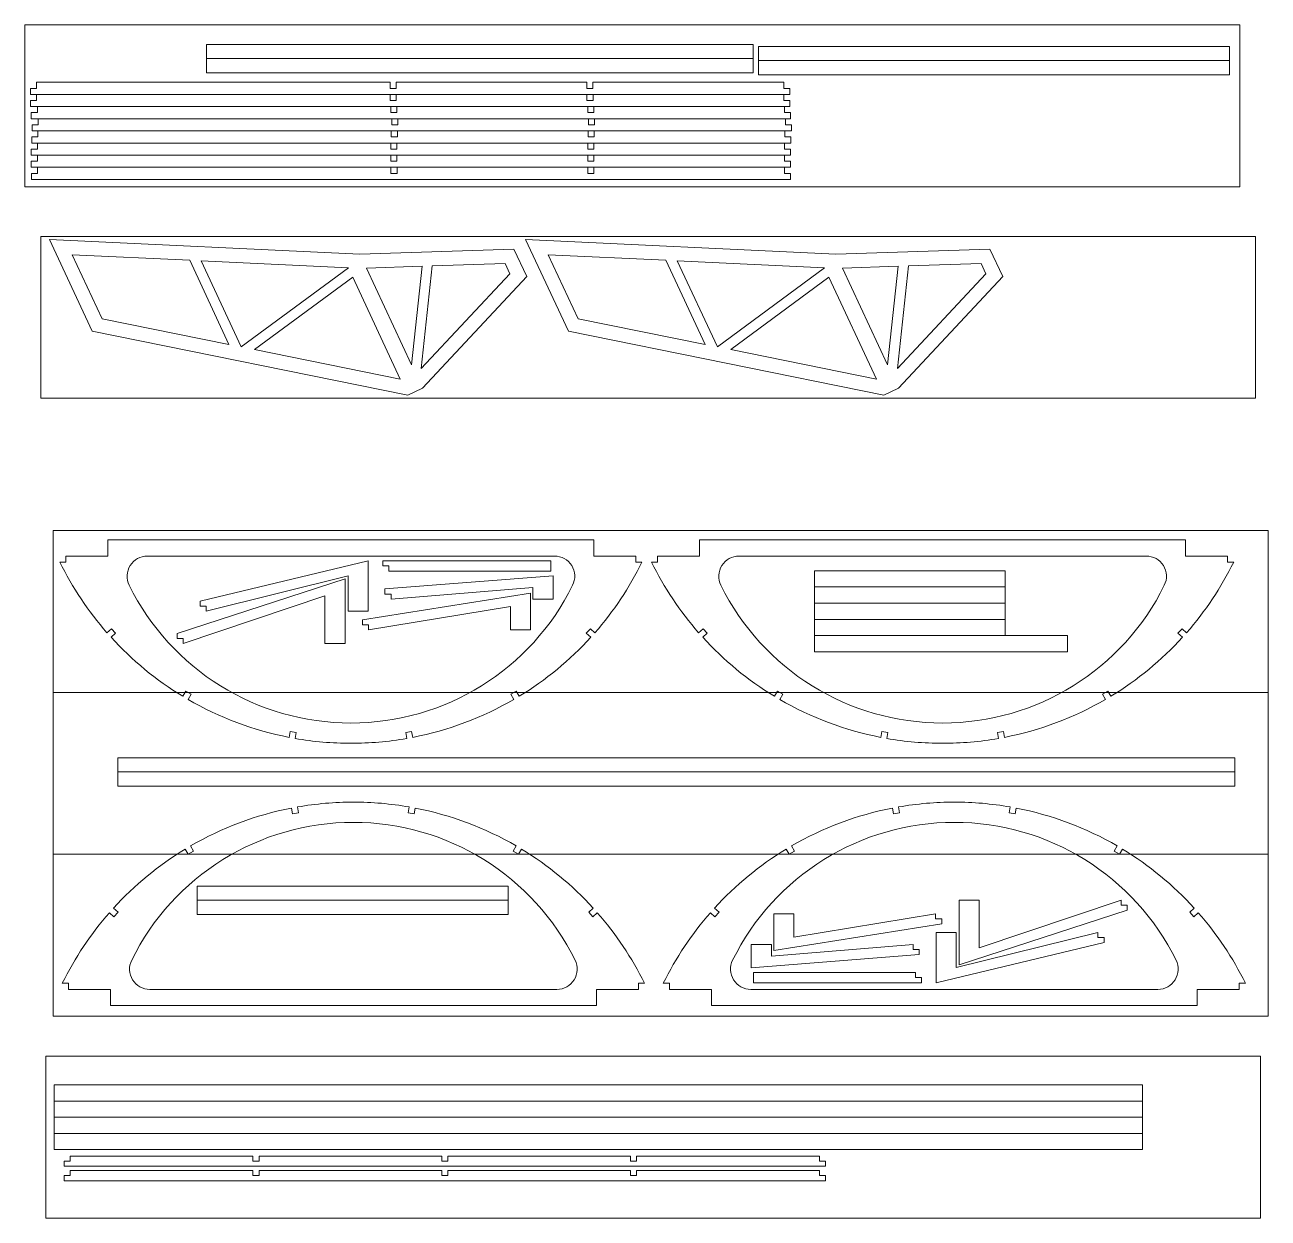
# Model space of a CAD drawing. Header units: millimetres. Extents: x 397 to 2266, y 265 to 907.
# Drawn here: x 1652 to 2266, y 301 to 891 of the extents above; entities that cross this region are included whole.
import ezdxf

# ---------------------------------------------------------------- set-up
doc = ezdxf.new("R2010")
doc.units = ezdxf.units.MM

msp = doc.modelspace()

# ---------------------------------------------------------------- linework, layer by layer
at = {"color": 7, "linetype": 'Continuous', "lineweight": 0}
for p, q in [((2011.86, 881.07), (1741.95, 881.07)), ((1741.95, 881.07), (1741.95, 874.07)), ((2011.86, 874.07), (2011.86, 881.07)), ((2247.21, 880.05), (2014.55, 880.05)), ((2014.55, 880.05), (2014.55, 873.05)), ((2247.21, 873.05), (2247.21, 880.05)), ((1741.95, 874.07), (2011.86, 874.07)), ((2011.86, 874.07), (1741.95, 874.07)), ((1741.95, 874.07), (1741.95, 867.07)), ((2011.86, 867.07), (2011.86, 874.07)), ((2014.55, 873.05), (2247.21, 873.05)), ((2247.21, 873.05), (2014.55, 873.05)), ((2014.55, 873.05), (2014.55, 866.05)), ((2247.21, 866.05), (2247.21, 873.05)), ((1741.95, 867.07), (2011.86, 867.07)), ((2014.55, 866.05), (2247.21, 866.05)), ((1832.61, 862.34), (1658.01, 862.34)), ((1658.01, 862.34), (1658.01, 859.34)), ((1832.61, 859.34), (1832.61, 862.34)), ((1929.81, 862.34), (1835.61, 862.34)), ((1835.61, 862.34), (1835.61, 859.34)), ((1929.81, 859.34), (1929.81, 862.34)), ((2027.01, 862.34), (1932.81, 862.34)), ((1932.81, 862.34), (1932.81, 859.34)), ((2027.01, 859.34), (2027.01, 862.34)), ((1658.01, 859.34), (1655.01, 859.34)), ((1655.01, 859.34), (1655.01, 856.34)), ((1655.01, 856.34), (2030.01, 856.34)), ((1832.65, 856.34), (1658.05, 856.34)), ((1658.05, 856.34), (1658.05, 853.34)), ((1835.61, 859.34), (1832.61, 859.34)), ((1832.65, 853.34), (1832.65, 856.34)), ((1929.85, 856.34), (1835.65, 856.34)), ((1835.65, 856.34), (1835.65, 853.34)), ((1932.81, 859.34), (1929.81, 859.34)), ((1929.85, 853.34), (1929.85, 856.34)), ((2027.05, 856.34), (1932.85, 856.34)), ((1932.85, 856.34), (1932.85, 853.34)), ((2030.01, 859.34), (2027.01, 859.34)), ((2027.05, 853.34), (2027.05, 856.34)), ((2030.01, 856.34), (2030.01, 859.34)), ((1658.05, 853.34), (1655.05, 853.34)), ((1655.05, 853.34), (1655.05, 850.34)), ((1655.05, 850.34), (2030.05, 850.34)), ((1833.01, 850.34), (1658.41, 850.34)), ((1658.41, 850.34), (1658.41, 847.34)), ((1835.65, 853.34), (1832.65, 853.34)), ((1833.01, 847.34), (1833.01, 850.34)), ((1930.21, 850.34), (1836.01, 850.34)), ((1836.01, 850.34), (1836.01, 847.34)), ((1932.85, 853.34), (1929.85, 853.34)), ((1930.21, 847.34), (1930.21, 850.34)), ((2027.41, 850.34), (1933.21, 850.34)), ((1933.21, 850.34), (1933.21, 847.34)), ((2030.05, 853.34), (2027.05, 853.34)), ((2027.41, 847.34), (2027.41, 850.34)), ((2030.05, 850.34), (2030.05, 853.34)), ((1658.41, 847.34), (1655.41, 847.34)), ((1655.41, 847.34), (1655.41, 844.34)), ((1655.41, 844.34), (2030.41, 844.34)), ((1658.85, 841.34), (1655.85, 841.34)), ((1655.85, 841.34), (1655.85, 838.34)), ((1833.45, 844.34), (1658.85, 844.34)), ((1658.85, 844.34), (1658.85, 841.34)), ((1836.01, 847.34), (1833.01, 847.34)), ((1833.45, 841.34), (1833.45, 844.34)), ((1836.45, 841.34), (1833.45, 841.34)), ((1930.65, 844.34), (1836.45, 844.34)), ((1836.45, 844.34), (1836.45, 841.34)), ((1933.21, 847.34), (1930.21, 847.34)), ((1930.65, 841.34), (1930.65, 844.34)), ((1933.65, 841.34), (1930.65, 841.34)), ((2027.85, 844.34), (1933.65, 844.34)), ((1933.65, 844.34), (1933.65, 841.34)), ((2030.41, 847.34), (2027.41, 847.34)), ((2027.85, 841.34), (2027.85, 844.34)), ((2030.85, 841.34), (2027.85, 841.34)), ((2030.41, 844.34), (2030.41, 847.34)), ((2030.85, 838.34), (2030.85, 841.34)), ((1658.62, 835.34), (1655.62, 835.34)), ((1655.62, 835.34), (1655.62, 832.34)), ((1655.85, 838.34), (2030.85, 838.34)), ((1833.22, 838.34), (1658.62, 838.34)), ((1658.62, 838.34), (1658.62, 835.34)), ((1833.22, 835.34), (1833.22, 838.34)), ((1836.22, 835.34), (1833.22, 835.34)), ((1930.42, 838.34), (1836.22, 838.34)), ((1836.22, 838.34), (1836.22, 835.34)), ((1930.42, 835.34), (1930.42, 838.34)), ((1933.42, 835.34), (1930.42, 835.34)), ((2027.62, 838.34), (1933.42, 838.34)), ((1933.42, 838.34), (1933.42, 835.34)), ((2027.62, 835.34), (2027.62, 838.34)), ((2030.62, 835.34), (2027.62, 835.34)), ((2030.62, 832.34), (2030.62, 835.34)), ((1658.41, 829.34), (1655.41, 829.34)), ((1655.41, 829.34), (1655.41, 826.34)), ((1655.62, 832.34), (2030.62, 832.34)), ((1833.01, 832.34), (1658.41, 832.34)), ((1658.41, 832.34), (1658.41, 829.34)), ((1833.01, 829.34), (1833.01, 832.34)), ((1836.01, 829.34), (1833.01, 829.34)), ((1930.21, 832.34), (1836.01, 832.34)), ((1836.01, 832.34), (1836.01, 829.34)), ((1930.21, 829.34), (1930.21, 832.34)), ((1933.21, 829.34), (1930.21, 829.34)), ((2027.41, 832.34), (1933.21, 832.34)), ((1933.21, 832.34), (1933.21, 829.34)), ((2027.41, 829.34), (2027.41, 832.34)), ((2030.41, 829.34), (2027.41, 829.34)), ((2030.41, 826.34), (2030.41, 829.34)), ((1655.41, 826.34), (2030.41, 826.34)), ((1658.42, 823.34), (1655.42, 823.34)), ((1655.42, 823.34), (1655.42, 820.34)), ((1833.02, 826.34), (1658.42, 826.34)), ((1658.42, 826.34), (1658.42, 823.34)), ((1833.02, 823.34), (1833.02, 826.34)), ((1836.02, 823.34), (1833.02, 823.34)), ((1930.22, 826.34), (1836.02, 826.34)), ((1836.02, 826.34), (1836.02, 823.34)), ((1930.22, 823.34), (1930.22, 826.34)), ((1933.22, 823.34), (1930.22, 823.34)), ((2027.42, 826.34), (1933.22, 826.34)), ((1933.22, 826.34), (1933.22, 823.34)), ((2027.42, 823.34), (2027.42, 826.34)), ((2030.42, 823.34), (2027.42, 823.34)), ((2030.42, 820.34), (2030.42, 823.34)), ((1655.42, 820.34), (2030.42, 820.34)), ((1658.44, 817.34), (1655.44, 817.34)), ((1655.44, 817.34), (1655.44, 814.34)), ((1833.04, 820.34), (1658.44, 820.34)), ((1658.44, 820.34), (1658.44, 817.34)), ((1833.04, 817.34), (1833.04, 820.34)), ((1836.04, 817.34), (1833.04, 817.34)), ((1930.24, 820.34), (1836.04, 820.34)), ((1836.04, 820.34), (1836.04, 817.34)), ((1930.24, 817.34), (1930.24, 820.34)), ((1933.24, 817.34), (1930.24, 817.34)), ((2027.44, 820.34), (1933.24, 820.34)), ((1933.24, 820.34), (1933.24, 817.34)), ((2027.44, 817.34), (2027.44, 820.34)), ((2030.44, 817.34), (2027.44, 817.34)), ((2030.44, 814.34), (2030.44, 817.34)), ((1655.44, 814.34), (2030.44, 814.34)), ((1817.7, 777.46), (1664.37, 784.66)), ((1664.37, 784.66), (1685.5, 739.35)), ((1893.76, 779.98), (1817.7, 777.46)), ((1900.1, 766.39), (1893.76, 779.98)), ((2052.84, 777.46), (1899.52, 784.66)), ((1899.52, 784.66), (1920.65, 739.35)), ((2128.9, 779.98), (2052.84, 777.46)), ((2135.24, 766.39), (2128.9, 779.98)), ((1690.35, 745.51), (1675.61, 777.13)), ((1675.61, 777.13), (1733.64, 774.4)), ((1753.02, 732.84), (1733.64, 774.4)), ((1739.28, 774.14), (1812.01, 770.72)), ((1759.11, 731.61), (1739.28, 774.14)), ((1925.5, 745.51), (1910.75, 777.13)), ((1910.75, 777.13), (1968.79, 774.4)), ((1988.17, 732.84), (1968.79, 774.4)), ((1974.43, 774.14), (2047.16, 770.72)), ((1994.26, 731.61), (1974.43, 774.14)), ((1759.11, 731.61), (1812.01, 770.72)), ((1820.91, 770.56), (1848.4, 771.47)), ((1843.2, 722.77), (1820.91, 770.56)), ((1843.2, 722.77), (1848.4, 771.47)), ((1848.03, 720.89), (1853.45, 771.64)), ((1891.76, 767.71), (1848.03, 720.89)), ((1853.45, 771.64), (1889.37, 772.83)), ((1889.37, 772.83), (1891.76, 767.71)), ((1994.26, 731.61), (2047.16, 770.72)), ((2056.06, 770.56), (2083.54, 771.47)), ((2078.34, 722.77), (2056.06, 770.56)), ((2078.34, 722.77), (2083.54, 771.47)), ((2083.17, 720.89), (2088.59, 771.64)), ((2126.9, 767.71), (2083.17, 720.89)), ((2088.59, 771.64), (2124.51, 772.83)), ((2124.51, 772.83), (2126.9, 767.71)), ((1814.17, 766.1), (1765.72, 730.27)), ((1814.17, 766.1), (1837.65, 715.74)), ((1814.17, 766.1), (1837.65, 715.74)), ((1848.58, 711.23), (1900.1, 766.39)), ((2049.31, 766.1), (2000.86, 730.27)), ((2049.31, 766.1), (2072.8, 715.74)), ((2049.31, 766.1), (2072.8, 715.74)), ((2083.72, 711.23), (2135.24, 766.39)), ((1753.02, 732.84), (1690.35, 745.51)), ((1988.17, 732.84), (1925.5, 745.51)), ((1685.5, 739.35), (1841.33, 707.85)), ((1920.65, 739.35), (2076.47, 707.85)), ((1837.65, 715.74), (1765.72, 730.27)), ((2072.8, 715.74), (2000.86, 730.27)), ((1841.33, 707.85), (1848.58, 711.23)), ((2076.47, 707.85), (2083.72, 711.23)), ((1813.28, 636.33), (1693.28, 636.33)), ((1693.28, 636.33), (1693.28, 628.33)), ((1933.28, 636.33), (1813.28, 636.33)), ((1933.28, 628.33), (1933.28, 636.33)), ((2105.51, 636.33), (1985.51, 636.33)), ((1985.51, 636.33), (1985.51, 628.33)), ((2225.51, 636.33), (2105.51, 636.33)), ((2225.51, 628.33), (2225.51, 636.33)), ((1693.28, 628.33), (1672.53, 628.33)), ((1672.53, 628.33), (1672.53, 625.33)), ((1712.75, 628.33), (1813.28, 628.33)), ((1813.28, 628.33), (1913.81, 628.33)), ((1954.03, 628.33), (1933.28, 628.33)), ((1954.03, 625.33), (1954.03, 628.33)), ((1985.51, 628.33), (1964.76, 628.33)), ((1964.76, 628.33), (1964.76, 625.33)), ((2004.98, 628.33), (2105.51, 628.33)), ((2105.51, 628.33), (2206.04, 628.33)), ((2246.26, 628.33), (2225.51, 628.33)), ((2246.26, 625.33), (2246.26, 628.33)), ((1672.53, 625.33), (1669.53, 625.33)), ((1738.85, 606.06), (1821.85, 625.98)), ((1821.85, 601.06), (1821.85, 625.98)), ((1828.98, 625.92), (1828.98, 623.42)), ((1911.98, 625.92), (1828.98, 625.92)), ((1828.98, 623.42), (1831.98, 623.42)), ((1831.98, 623.42), (1831.98, 620.92)), ((1831.98, 620.92), (1911.98, 620.92)), ((1911.98, 620.92), (1911.98, 625.92)), ((1957.03, 625.33), (1954.03, 625.33)), ((1964.76, 625.33), (1961.76, 625.33)), ((2136.35, 621.06), (2042.15, 621.06)), ((2042.15, 621.06), (2042.15, 613.06)), ((2136.35, 613.06), (2136.35, 621.06)), ((2249.26, 625.33), (2246.26, 625.33)), ((1727.46, 590.07), (1810.46, 617.04)), ((1811.85, 618.49), (1741.85, 601.06)), ((1810.46, 590.07), (1810.46, 617.04)), ((1810.46, 617.04), (1810.46, 612.04)), ((1811.85, 601.06), (1811.85, 618.49)), ((1830.1, 612.06), (1913.1, 618.59)), ((1913.1, 607.06), (1913.1, 618.59)), ((1913.1, 618.59), (1913.1, 613.59)), ((1800.46, 608.67), (1730.46, 585.07)), ((1800.46, 585.07), (1800.46, 608.67)), ((1819.01, 596.85), (1902.01, 609.99)), ((1830.1, 612.06), (1830.1, 609.56)), ((1830.1, 609.56), (1833.1, 609.56)), ((1903.1, 612.78), (1833.1, 607.06)), ((1833.1, 609.56), (1833.1, 607.06)), ((1902.01, 596.85), (1902.01, 609.99)), ((1902.01, 609.99), (1902.01, 604.99)), ((1903.1, 607.06), (1903.1, 612.78)), ((2042.15, 613.06), (2136.35, 613.06)), ((2136.35, 613.06), (2042.15, 613.06)), ((2042.15, 613.06), (2042.15, 605.06)), ((2136.35, 605.06), (2136.35, 613.06)), ((1738.85, 606.06), (1738.85, 603.56)), ((1738.85, 603.56), (1741.85, 603.56)), ((1741.85, 603.56), (1741.85, 601.06)), ((1892.01, 603.35), (1822.01, 591.85)), ((1892.01, 591.85), (1892.01, 603.35)), ((1903.1, 607.06), (1913.1, 607.06)), ((2042.15, 605.06), (2136.35, 605.06)), ((2136.35, 605.06), (2042.15, 605.06)), ((2042.15, 605.06), (2042.15, 597.06)), ((2136.35, 597.06), (2136.35, 605.06)), ((1811.85, 601.06), (1821.85, 601.06)), ((1819.01, 596.85), (1819.01, 594.35)), ((1902.01, 591.85), (1902.01, 596.85)), ((2042.15, 597.06), (2136.35, 597.06)), ((2136.35, 597.06), (2042.15, 597.06)), ((2042.15, 597.06), (2042.15, 589.06)), ((2136.35, 589.06), (2136.35, 597.06)), ((1692.79, 590.46), (1695.02, 592.41)), ((1697.04, 590.2), (1694.83, 588.18)), ((1695.02, 592.41), (1697.04, 590.2)), ((1727.46, 590.07), (1727.46, 587.57)), ((1810.46, 585.07), (1810.46, 590.07)), ((1819.01, 594.35), (1822.01, 594.35)), ((1822.01, 594.35), (1822.01, 591.85)), ((1892.01, 591.85), (1902.01, 591.85)), ((1929.52, 590.2), (1931.54, 592.41)), ((1931.73, 588.18), (1929.52, 590.2)), ((1931.54, 592.41), (1933.77, 590.46)), ((1985.02, 590.46), (1987.25, 592.41)), ((1989.27, 590.2), (1987.06, 588.18)), ((1987.25, 592.41), (1989.27, 590.2)), ((2221.75, 590.2), (2223.76, 592.41)), ((2223.96, 588.18), (2221.75, 590.2)), ((2223.76, 592.41), (2226, 590.46)), ((1727.46, 587.57), (1730.46, 587.57)), ((1730.46, 587.57), (1730.46, 585.07)), ((1800.46, 585.07), (1810.46, 585.07)), ((2042.15, 589.06), (2136.35, 589.06)), ((2167.15, 589.06), (2042.15, 589.06)), ((2042.15, 589.06), (2042.15, 581.06)), ((2167.15, 581.06), (2167.15, 589.06)), ((2042.15, 581.06), (2167.15, 581.06)), ((1730.19, 559.06), (1731.73, 561.6)), ((1731.73, 561.6), (1734.33, 560.09)), ((1734.33, 560.09), (1732.82, 557.5)), ((1892.23, 560.09), (1894.83, 561.6)), ((1893.74, 557.5), (1892.23, 560.09)), ((1894.83, 561.6), (1896.37, 559.06)), ((2022.42, 559.06), (2023.96, 561.6)), ((2023.96, 561.6), (2026.56, 560.09)), ((2026.56, 560.09), (2025.05, 557.5)), ((2184.46, 560.09), (2187.06, 561.6)), ((2185.97, 557.5), (2184.46, 560.09)), ((2187.06, 561.6), (2188.6, 559.06)), ((1782.72, 538.77), (1783.29, 541.69)), ((1783.29, 541.69), (1786.24, 541.17)), ((1786.24, 541.17), (1785.73, 538.21)), ((1840.31, 541.17), (1843.27, 541.69)), ((1840.83, 538.21), (1840.31, 541.17)), ((1843.27, 541.69), (1843.84, 538.77)), ((2074.95, 538.77), (2075.52, 541.69)), ((2075.52, 541.69), (2078.47, 541.17)), ((2078.47, 541.17), (2077.96, 538.21)), ((2132.54, 541.17), (2135.5, 541.69)), ((2133.06, 538.21), (2132.54, 541.17)), ((2135.5, 541.69), (2136.07, 538.77)), ((1698.09, 528.72, 0.05), (1698.09, 521.72, 0.05)), ((1770.68, 528.72, 0.05), (1698.09, 528.72, 0.05)), ((2249.81, 528.72, 0.05), (1770.68, 528.72, 0.05)), ((2249.81, 521.72, 0.05), (2249.81, 528.72, 0.05)), ((1698.09, 521.72, 0.05), (1698.09, 514.72, 0.05)), ((1770.68, 521.72, 0.05), (1698.09, 521.72, 0.05)), ((1698.09, 521.72, 0.05), (2249.81, 521.72, 0.05)), ((2249.81, 521.72, 0.05), (1770.68, 521.72, 0.05)), ((2249.81, 514.72, 0.05), (2249.81, 521.72, 0.05)), ((1698.09, 514.72, 0.05), (2249.81, 514.72, 0.05)), ((1784.49, 500.92), (1783.92, 503.84)), ((1786.93, 504.39), (1787.45, 501.43)), ((1841.52, 501.43), (1842.03, 504.39)), ((1845.04, 503.84), (1844.47, 500.92)), ((2081.31, 500.92), (2080.74, 503.84)), ((2083.75, 504.39), (2084.27, 501.43)), ((2138.34, 501.43), (2138.85, 504.39)), ((2141.86, 503.84), (2141.29, 500.92)), ((1787.45, 501.43), (1784.49, 500.92)), ((1844.47, 500.92), (1841.52, 501.43)), ((2084.27, 501.43), (2081.31, 500.92)), ((2141.29, 500.92), (2138.34, 501.43)), ((1734.02, 485.11), (1735.53, 482.51)), ((1893.43, 482.51), (1894.94, 485.11)), ((2030.84, 485.11), (2032.35, 482.51)), ((2190.25, 482.51), (2191.76, 485.11)), ((1732.93, 481), (1731.39, 483.54)), ((1735.53, 482.51), (1732.93, 481)), ((1896.03, 481), (1893.43, 482.51)), ((1897.57, 483.54), (1896.03, 481)), ((2029.76, 481), (2028.21, 483.54)), ((2032.35, 482.51), (2029.76, 481)), ((2192.85, 481), (2190.25, 482.51)), ((2194.39, 483.54), (2192.85, 481)), ((1891.01, 465.28), (1737.29, 465.28)), ((1737.29, 465.28), (1737.29, 458.28)), ((1891.01, 458.28), (1891.01, 465.28)), ((1696.03, 454.43), (1698.24, 452.41)), ((1737.29, 458.28), (1891.01, 458.28)), ((1891.01, 458.28), (1737.29, 458.28)), ((1737.29, 458.28), (1737.29, 451.28)), ((1891.01, 451.28), (1891.01, 458.28)), ((1930.72, 452.41), (1932.93, 454.43)), ((1992.85, 454.43), (1995.07, 452.41)), ((2123.62, 458.43), (2113.62, 458.43)), ((2113.62, 458.43), (2113.62, 453.43)), ((2123.62, 458.43), (2123.62, 434.84)), ((2123.62, 434.84), (2193.62, 458.43)), ((2193.62, 455.93), (2193.62, 458.43)), ((2196.62, 455.93), (2193.62, 455.93)), ((2196.62, 453.43), (2196.62, 455.93)), ((2227.54, 452.41), (2229.76, 454.43)), ((1696.22, 450.19), (1693.99, 452.15)), ((1698.24, 452.41), (1696.22, 450.19)), ((1737.29, 451.28), (1891.01, 451.28)), ((1932.74, 450.19), (1930.72, 452.41)), ((1934.97, 452.15), (1932.74, 450.19)), ((1993.05, 450.19), (1990.81, 452.15)), ((1995.07, 452.41), (1993.05, 450.19)), ((2032.07, 451.66), (2022.07, 451.66)), ((2022.07, 451.66), (2022.07, 446.66)), ((2032.07, 451.66), (2032.07, 440.15)), ((2032.07, 440.15), (2102.07, 451.66)), ((2102.07, 449.16), (2102.07, 451.66)), ((2105.07, 449.16), (2102.07, 449.16)), ((2105.07, 446.66), (2105.07, 449.16)), ((2113.62, 453.43), (2113.62, 426.47)), ((2196.62, 453.43), (2113.62, 426.47)), ((2229.56, 450.19), (2227.54, 452.41)), ((2231.79, 452.15), (2229.56, 450.19)), ((2022.07, 446.66), (2022.07, 433.51)), ((2105.07, 446.66), (2022.07, 433.51)), ((2112.24, 442.45), (2102.24, 442.45)), ((2102.24, 442.45), (2102.24, 417.52)), ((2112.24, 425.01), (2182.24, 442.45)), ((2112.24, 442.45), (2112.24, 425.01)), ((2182.24, 439.95), (2182.24, 442.45)), ((2020.98, 436.44), (2010.98, 436.44)), ((2010.98, 436.44), (2010.98, 424.91)), ((2020.98, 436.44), (2020.98, 430.73)), ((2020.98, 430.73), (2090.98, 436.44)), ((2022.07, 433.51), (2022.07, 438.51)), ((2090.98, 433.94), (2090.98, 436.44)), ((2185.24, 437.45), (2102.24, 417.52)), ((2185.24, 439.95), (2182.24, 439.95)), ((2185.24, 437.45), (2185.24, 439.95)), ((2093.98, 431.44), (2010.98, 424.91)), ((2010.98, 424.91), (2010.98, 429.91)), ((2093.98, 433.94), (2090.98, 433.94)), ((2093.98, 431.44), (2093.98, 433.94)), ((2113.62, 426.47), (2113.62, 431.47)), ((2092.1, 422.58), (2012.1, 422.58)), ((2012.1, 422.58), (2012.1, 417.58)), ((2012.1, 417.58), (2095.1, 417.58)), ((2092.1, 420.08), (2092.1, 422.58)), ((2095.1, 420.08), (2092.1, 420.08)), ((2095.1, 417.58), (2095.1, 420.08)), ((1670.73, 417.28), (1673.73, 417.28)), ((1673.73, 417.28), (1673.73, 414.28)), ((1673.73, 414.28), (1694.48, 414.28)), ((1694.48, 414.28), (1694.48, 406.28)), ((1814.48, 414.28), (1713.95, 414.28)), ((1915.01, 414.28), (1814.48, 414.28)), ((1934.48, 406.28), (1934.48, 414.28)), ((1934.48, 414.28), (1955.23, 414.28)), ((1955.23, 414.28), (1955.23, 417.28)), ((1955.23, 417.28), (1958.23, 417.28)), ((1967.55, 417.28), (1970.55, 417.28)), ((1970.55, 417.28), (1970.55, 414.28)), ((1970.55, 414.28), (1991.3, 414.28)), ((1991.3, 414.28), (1991.3, 406.28)), ((2111.3, 414.28), (2010.77, 414.28)), ((2211.83, 414.28), (2111.3, 414.28)), ((2231.3, 406.28), (2231.3, 414.28)), ((2231.3, 414.28), (2252.05, 414.28)), ((2252.05, 414.28), (2252.05, 417.28)), ((2252.05, 417.28), (2255.05, 417.28)), ((1694.48, 406.28), (1814.48, 406.28)), ((1814.48, 406.28), (1934.48, 406.28)), ((1991.3, 406.28), (2111.3, 406.28)), ((2111.3, 406.28), (2231.3, 406.28)), ((2204.25, 367.14), (1666.7, 367.14)), ((1666.7, 367.14), (1666.7, 359.14)), ((2204.25, 359.14), (2204.25, 367.14)), ((2204.25, 359.14), (1666.7, 359.14)), ((1666.7, 359.14), (1666.7, 351.14)), ((1666.7, 359.14), (2204.25, 359.14)), ((2204.25, 351.14), (2204.25, 359.14)), ((2204.25, 351.16), (1666.7, 351.16)), ((1666.7, 351.16), (1666.7, 343.16)), ((1666.7, 351.14), (2204.25, 351.14)), ((2204.25, 343.16), (2204.25, 351.16)), ((2204.25, 343.16), (1666.7, 343.16)), ((1666.7, 343.16), (1666.7, 335.16)), ((1666.7, 343.16), (2204.25, 343.16)), ((2204.25, 335.16), (2204.25, 343.16)), ((1666.7, 335.16), (2204.25, 335.16)), ((1674.64, 329.46), (1674.64, 331.96)), ((1674.64, 331.96), (1764.89, 331.96)), ((1764.89, 331.96), (1764.89, 329.46)), ((1767.89, 331.96), (1858.14, 331.96)), ((1767.89, 329.46), (1767.89, 331.96)), ((1858.14, 331.96), (1858.14, 329.46)), ((1861.14, 329.46), (1861.14, 331.96)), ((1861.14, 331.96), (1951.39, 331.96)), ((1951.39, 331.96), (1951.39, 329.46)), ((1954.39, 331.96), (2044.64, 331.96)), ((1954.39, 329.46), (1954.39, 331.96)), ((2044.64, 329.46), (2044.64, 331.96)), ((1671.64, 329.46), (1671.64, 326.96)), ((1671.64, 329.46), (1674.64, 329.46)), ((1671.64, 326.96), (2047.64, 326.96)), ((1764.89, 329.46), (1767.89, 329.46)), ((1858.14, 329.46), (1861.14, 329.46)), ((1858.14, 326.96), (1861.14, 326.96)), ((1951.39, 329.46), (1954.39, 329.46)), ((2047.64, 329.46), (2044.64, 329.46)), ((2047.64, 329.46), (2047.64, 326.96)), ((1671.64, 322.29), (1671.64, 319.79)), ((1671.64, 322.29), (1674.64, 322.29)), ((1671.64, 319.79), (2047.64, 319.79)), ((1674.64, 322.29), (1674.64, 324.79)), ((1674.64, 324.79), (1764.89, 324.79)), ((1764.89, 324.79), (1764.89, 322.29)), ((1764.89, 322.29), (1767.89, 322.29)), ((1767.89, 324.79), (1858.14, 324.79)), ((1767.89, 322.29), (1767.89, 324.79)), ((1858.14, 324.79), (1858.14, 322.29)), ((1858.14, 322.29), (1861.14, 322.29)), ((1858.14, 319.79), (1861.14, 319.79)), ((1861.14, 322.29), (1861.14, 324.79)), ((1861.14, 324.79), (1951.39, 324.79)), ((1951.39, 324.79), (1951.39, 322.29)), ((1951.39, 322.29), (1954.39, 322.29)), ((1954.39, 324.79), (2044.64, 324.79)), ((1954.39, 322.29), (1954.39, 324.79)), ((2044.64, 322.29), (2044.64, 324.79)), ((2047.64, 322.29), (2044.64, 322.29)), ((2047.64, 322.29), (2047.64, 319.79))]:
    msp.add_line(p, q, dxfattribs=at)
for centre, radius, start, end in [((1712.75, 618.33), 10, 90, 206.26108), ((1913.81, 618.33), 10, 333.73892, 90), ((2004.98, 618.33), 10, 90, 206.26108), ((2206.04, 618.33), 10, 333.73892, 90), ((1813.28, 696.02), 160.19, 206.1865, 221.22188), ((1813.28, 696.02), 160.19, 318.77812, 333.8135), ((2105.51, 696.02), 160.19, 206.1865, 221.22188), ((2105.51, 696.02), 160.19, 318.77812, 333.8135), ((1813.28, 667.93), 122.1, 206.26108, 270), ((1813.28, 667.93), 122.1, 270, 333.73892), ((2105.51, 667.93), 122.1, 206.26108, 270), ((2105.51, 667.93), 122.1, 270, 333.73892), ((1813.28, 696.02), 160.19, 222.31524, 238.75675), ((1813.28, 696.02), 160.19, 301.24325, 317.68476), ((2105.51, 696.02), 160.19, 222.31524, 238.75675), ((2105.51, 696.02), 160.19, 301.24325, 317.68476), ((1813.28, 696.02), 160.19, 239.8501, 259.00321), ((1813.28, 696.02), 160.19, 280.99679, 300.1499), ((2105.51, 696.02), 160.19, 239.8501, 259.00321), ((2105.51, 696.02), 160.19, 280.99679, 300.1499), ((1813.28, 696.02), 160.19, 260.09657, 270), ((1813.28, 696.02), 160.19, 270, 279.90343), ((2105.51, 696.02), 160.19, 260.09657, 270), ((2105.51, 696.02), 160.19, 270, 279.90343), ((1814.48, 346.59), 160.19, 100.99679, 120.1499), ((1814.48, 346.59), 160.19, 90, 99.90343), ((1814.48, 346.59), 160.19, 80.09657, 90), ((1814.48, 346.59), 160.19, 59.8501, 79.00321), ((2111.3, 346.59), 160.19, 100.99679, 120.1499), ((2111.3, 346.59), 160.19, 90, 99.90343), ((2111.3, 346.59), 160.19, 80.09657, 90), ((2111.3, 346.59), 160.19, 59.8501, 79.00321), ((1814.48, 374.68), 122.1, 90, 153.73892), ((1814.48, 374.68), 122.1, 26.26108, 90), ((2111.3, 374.68), 122.1, 90, 153.73892), ((2111.3, 374.68), 122.1, 26.26108, 90), ((1814.48, 346.59), 160.19, 121.24325, 137.68476), ((1814.48, 346.59), 160.19, 42.31524, 58.75675), ((2111.3, 346.59), 160.19, 121.24325, 137.68476), ((2111.3, 346.59), 160.19, 42.31524, 58.75675), ((1814.48, 346.59), 160.19, 138.77812, 153.8135), ((1814.48, 346.59), 160.19, 26.1865, 41.22188), ((2111.3, 346.59), 160.19, 138.77812, 153.8135), ((2111.3, 346.59), 160.19, 26.1865, 41.22188), ((1713.95, 424.28), 10, 153.73892, 270), ((1915.01, 424.28), 10, 270, 26.26108), ((2010.77, 424.28), 10, 153.73892, 270), ((2211.83, 424.28), 10, 270, 26.26108)]:
    msp.add_arc(centre, radius, start, end, dxfattribs=at)
for points in [[(1652.23, 890.7), (2252.23, 890.7), (2252.23, 810.7), (1652.23, 810.7)], [(1660.11, 786.24), (2260.11, 786.24), (2260.11, 706.24), (1660.11, 706.24)], [(1666.28, 641), (2266.28, 641), (2266.28, 561), (1666.28, 561)], [(1666.28, 561), (2266.28, 561), (2266.28, 481), (1666.28, 481)], [(1666.28, 481), (2266.28, 481), (2266.28, 401), (1666.28, 401)], [(1662.51, 381.29, 0.05), (2262.51, 381.29, 0.05), (2262.51, 301.29, 0.05), (1662.51, 301.29, 0.05)]]:
    msp.add_3dface(points, dxfattribs=at)

doc.saveas('drawing.dxf')
